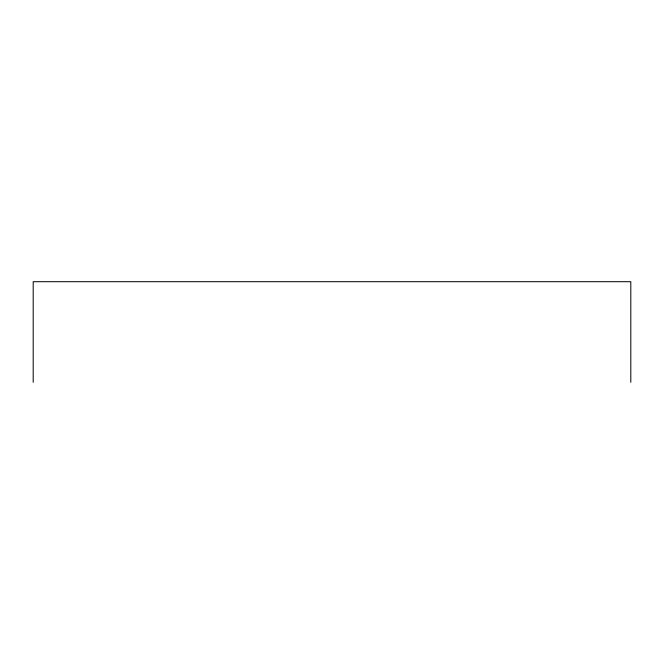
<?xml version="1.0" encoding="UTF-8"?>
<svg xmlns="http://www.w3.org/2000/svg" width="664" height="664" viewBox="0 0 664 664"><rect width="100%" height="100%" fill="white"/><g stroke="black" fill="none" stroke-linecap="round" stroke-linejoin="round"><path stroke-width="1" d="M630.8 382.306L630.8 281.694L33.2 281.694L33.2 382.306"/></g></svg>
